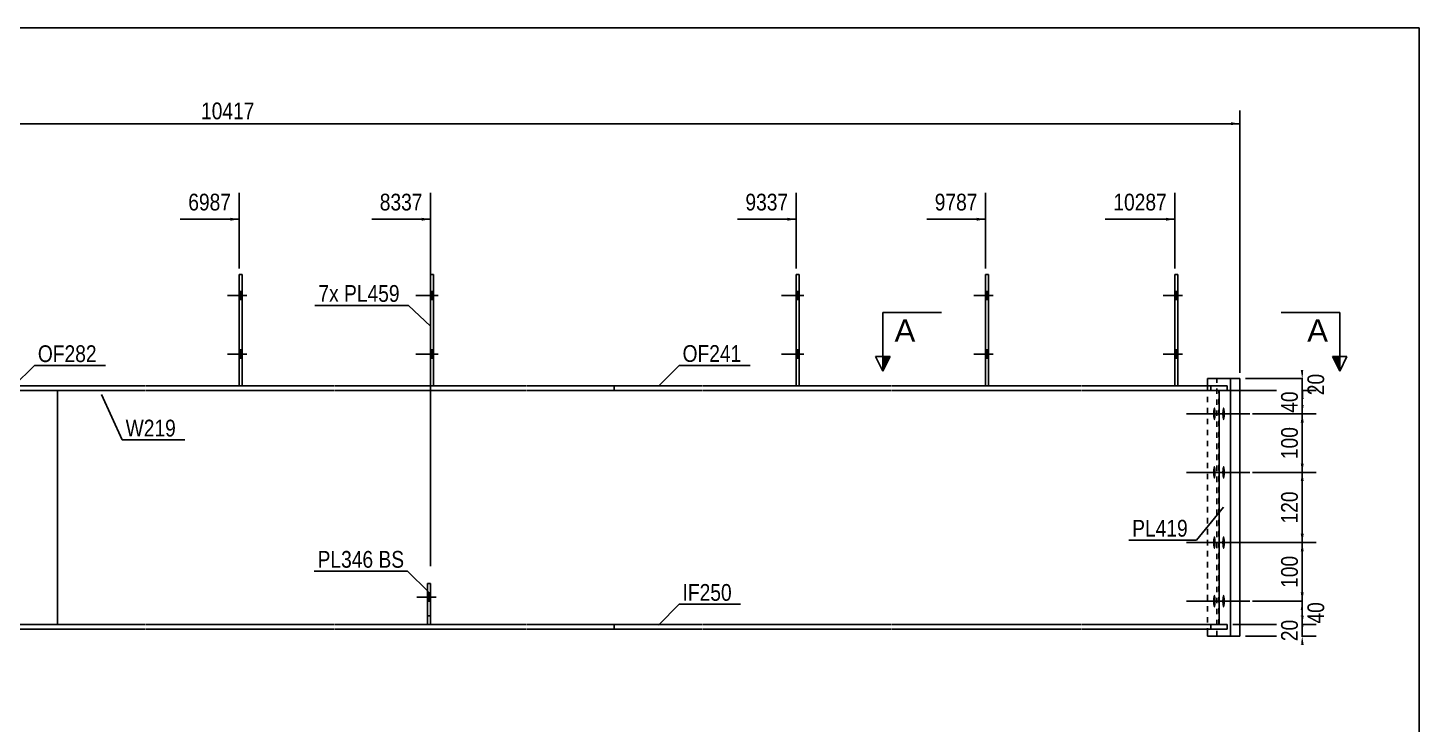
# Model space of a CAD drawing. Header units: millimetres. Extents: x -328 to 75, y -175 to 102.
# Drawn here: x -162.8 to 75, y -17 to 101.9 of the extents above; entities that cross this region are included whole.
import ezdxf

# ---------------------------------------------------------------- set-up
doc = ezdxf.new("R2010")
doc.units = ezdxf.units.MM
doc.linetypes.add('DXK_LINE_DOT1', pattern=[1.8814, 0.9407, -0.9407])
doc.linetypes.add('DXK_LINE_DOT2', pattern=[3.9198, 1.9599, -1.9599])
doc.styles.add('Arial', font='ARIAL.TTF', dxfattribs={"height": 0.2})
doc.styles.add('Arial Narrow', font='ARIALN.TTF', dxfattribs={"height": 0.2})

# ---------------------------------------------------------------- blocks, each defined once
blk = doc.blocks.new('Unknown-627316979-1209')
at = {"color": 5, "linetype": 'Continuous'}
for p, q in [((74.98, 101.91), (-325.02, 101.91)), ((74.98, -175.09), (74.98, 101.91))]:
    blk.add_line(p, q, dxfattribs=at)
blk = doc.blocks.new('Bolt-627316979-1264 - 1261')
at = {"linetype": 'Continuous'}
for points in [[(1.39, 55.5), (1.39, 56.9), (0.89, 56.9), (0.89, 55.5)], [(1.39, 55.5), (1.39, 56.9), (0.89, 56.9), (0.89, 55.5)], [(1.39, 45.5), (1.39, 46.9), (0.89, 46.9), (0.89, 45.5)], [(1.39, 45.5), (1.39, 46.9), (0.89, 46.9), (0.89, 45.5)]]:
    blk.add_hatch(color=3, dxfattribs=at).paths.add_polyline_path(points)
at = {"color": 3, "linetype": 'Continuous'}
for p, q in [((2.19, 56.2), (-1.11, 56.2)), ((2.19, 56.2), (-1.11, 56.2)), ((1.39, 56.9), (0.89, 56.9)), ((1.39, 56.9), (0.89, 56.9)), ((1.39, 55.5), (0.89, 55.5)), ((1.39, 55.5), (0.89, 55.5)), ((2.19, 46.2), (-1.11, 46.2)), ((2.19, 46.2), (-1.11, 46.2)), ((1.39, 46.9), (0.89, 46.9)), ((1.39, 46.9), (0.89, 46.9)), ((1.39, 45.5), (0.89, 45.5)), ((1.39, 45.5), (0.89, 45.5))]:
    blk.add_line(p, q, dxfattribs=at)
blk = doc.blocks.new('Part-627316979-1529 - 1261')
at = {"color": 2, "linetype": 'Continuous'}
for p, q in [((-157.7, 0), (-157.7, 40)), ((40.81, 0), (40.81, 40))]:
    blk.add_line(p, q, dxfattribs=at)
at = {"color": 7, "linetype": 'DXK_LINE_DOT1'}
for p, q in [((-142.7, 40), (-157.7, 40)), ((-110.35, 40), (-142.6, 40)), ((-77.64, 40), (-110.25, 40)), ((-47.54, 40), (-77.54, 40)), ((-15.16, 40), (-47.44, 40)), ((17.19, 40), (-15.06, 40)), ((40.81, 40), (17.29, 40)), ((40.75, 0), (40.75, 40)), ((-157.7, 0), (-142.7, 0)), ((-142.6, 0), (-110.35, 0)), ((-110.25, 0), (-94.45, 0)), ((-93.95, 0), (-77.64, 0)), ((-77.54, 0), (-47.54, 0)), ((-47.44, 0), (-15.16, 0)), ((-15.06, 0), (17.19, 0)), ((17.29, 0), (40.81, 0))]:
    blk.add_line(p, q, dxfattribs=at)
blk = doc.blocks.new('Bolt-627316979-1266 - 1261')
at = {"linetype": 'Continuous'}
for points in [[(-93.44, 55.5), (-93.44, 56.9), (-93.94, 56.9), (-93.94, 55.5)], [(-93.44, 55.5), (-93.44, 56.9), (-93.94, 56.9), (-93.94, 55.5)], [(-93.44, 45.5), (-93.44, 46.9), (-93.94, 46.9), (-93.94, 45.5)], [(-93.44, 45.5), (-93.44, 46.9), (-93.94, 46.9), (-93.94, 45.5)]]:
    blk.add_hatch(color=3, dxfattribs=at).paths.add_polyline_path(points)
at = {"color": 3, "linetype": 'Continuous'}
for p, q in [((-92.64, 56.2), (-96.44, 56.2)), ((-92.64, 56.2), (-96.44, 56.2)), ((-93.44, 56.9), (-93.94, 56.9)), ((-93.44, 56.9), (-93.94, 56.9)), ((-93.44, 55.5), (-93.94, 55.5)), ((-93.44, 55.5), (-93.94, 55.5)), ((-92.64, 46.2), (-96.44, 46.2)), ((-92.64, 46.2), (-96.44, 46.2)), ((-93.44, 46.9), (-93.94, 46.9)), ((-93.44, 46.9), (-93.94, 46.9)), ((-93.44, 45.5), (-93.94, 45.5)), ((-93.44, 45.5), (-93.94, 45.5))]:
    blk.add_line(p, q, dxfattribs=at)
blk = doc.blocks.new('Bolt-627316979-1274 - 1261')
at = {"linetype": 'Continuous'}
for points in [[(40.24, 36), (40.23, 35.77), (40.22, 35.55), (40.19, 35.35), (40.16, 35.18), (40.12, 35.05), (40.07, 34.95), (40.02, 34.91), (39.97, 34.91), (39.92, 34.95), (39.87, 35.05), (39.83, 35.18), (39.79, 35.35), (39.77, 35.55), (39.75, 35.77), (39.75, 36), (39.75, 36.23), (39.77, 36.45), (39.79, 36.65), (39.83, 36.82), (39.87, 36.95), (39.92, 37.05), (39.97, 37.09), (40.02, 37.09), (40.07, 37.05), (40.12, 36.95), (40.16, 36.82), (40.19, 36.65), (40.22, 36.45), (40.23, 36.23)], [(41.81, 36), (41.8, 35.77), (41.79, 35.55), (41.76, 35.35), (41.73, 35.18), (41.69, 35.05), (41.64, 34.95), (41.59, 34.91), (41.54, 34.91), (41.49, 34.95), (41.44, 35.05), (41.4, 35.18), (41.36, 35.35), (41.34, 35.55), (41.32, 35.77), (41.32, 36), (41.32, 36.23), (41.34, 36.45), (41.36, 36.65), (41.4, 36.82), (41.44, 36.95), (41.49, 37.05), (41.54, 37.09), (41.59, 37.09), (41.64, 37.05), (41.69, 36.95), (41.73, 36.82), (41.76, 36.65), (41.79, 36.45), (41.8, 36.23)], [(40.24, 26), (40.23, 25.77), (40.22, 25.55), (40.19, 25.35), (40.16, 25.18), (40.12, 25.05), (40.07, 24.95), (40.02, 24.91), (39.97, 24.91), (39.92, 24.95), (39.87, 25.05), (39.83, 25.18), (39.79, 25.35), (39.77, 25.55), (39.75, 25.77), (39.75, 26), (39.75, 26.23), (39.77, 26.45), (39.79, 26.65), (39.83, 26.82), (39.87, 26.95), (39.92, 27.05), (39.97, 27.09), (40.02, 27.09), (40.07, 27.05), (40.12, 26.95), (40.16, 26.82), (40.19, 26.65), (40.22, 26.45), (40.23, 26.23)], [(41.81, 26), (41.8, 25.77), (41.79, 25.55), (41.76, 25.35), (41.73, 25.18), (41.69, 25.05), (41.64, 24.95), (41.59, 24.91), (41.54, 24.91), (41.49, 24.95), (41.44, 25.05), (41.4, 25.18), (41.36, 25.35), (41.34, 25.55), (41.32, 25.77), (41.32, 26), (41.32, 26.23), (41.34, 26.45), (41.36, 26.65), (41.4, 26.82), (41.44, 26.95), (41.49, 27.05), (41.54, 27.09), (41.59, 27.09), (41.64, 27.05), (41.69, 26.95), (41.73, 26.82), (41.76, 26.65), (41.79, 26.45), (41.8, 26.23)], [(40.24, 14), (40.23, 13.77), (40.22, 13.55), (40.19, 13.35), (40.16, 13.18), (40.12, 13.05), (40.07, 12.95), (40.02, 12.91), (39.97, 12.91), (39.92, 12.95), (39.87, 13.05), (39.83, 13.18), (39.79, 13.35), (39.77, 13.55), (39.75, 13.77), (39.75, 14), (39.75, 14.23), (39.77, 14.45), (39.79, 14.65), (39.83, 14.82), (39.87, 14.95), (39.92, 15.05), (39.97, 15.09), (40.02, 15.09), (40.07, 15.05), (40.12, 14.95), (40.16, 14.82), (40.19, 14.65), (40.22, 14.45), (40.23, 14.23)], [(41.81, 14), (41.8, 13.77), (41.79, 13.55), (41.76, 13.35), (41.73, 13.18), (41.69, 13.05), (41.64, 12.95), (41.59, 12.91), (41.54, 12.91), (41.49, 12.95), (41.44, 13.05), (41.4, 13.18), (41.36, 13.35), (41.34, 13.55), (41.32, 13.77), (41.32, 14), (41.32, 14.23), (41.34, 14.45), (41.36, 14.65), (41.4, 14.82), (41.44, 14.95), (41.49, 15.05), (41.54, 15.09), (41.59, 15.09), (41.64, 15.05), (41.69, 14.95), (41.73, 14.82), (41.76, 14.65), (41.79, 14.45), (41.8, 14.23)], [(40.24, 4), (40.23, 3.77), (40.22, 3.55), (40.19, 3.35), (40.16, 3.18), (40.12, 3.05), (40.07, 2.95), (40.02, 2.91), (39.97, 2.91), (39.92, 2.95), (39.87, 3.05), (39.83, 3.18), (39.79, 3.35), (39.77, 3.55), (39.75, 3.77), (39.75, 4), (39.75, 4.23), (39.77, 4.45), (39.79, 4.65), (39.83, 4.82), (39.87, 4.95), (39.92, 5.05), (39.97, 5.09), (40.02, 5.09), (40.07, 5.05), (40.12, 4.95), (40.16, 4.82), (40.19, 4.65), (40.22, 4.45), (40.23, 4.23)], [(41.81, 4), (41.8, 3.77), (41.79, 3.55), (41.76, 3.35), (41.73, 3.18), (41.69, 3.05), (41.64, 2.95), (41.59, 2.91), (41.54, 2.91), (41.49, 2.95), (41.44, 3.05), (41.4, 3.18), (41.36, 3.35), (41.34, 3.55), (41.32, 3.77), (41.32, 4), (41.32, 4.23), (41.34, 4.45), (41.36, 4.65), (41.4, 4.82), (41.44, 4.95), (41.49, 5.05), (41.54, 5.09), (41.59, 5.09), (41.64, 5.05), (41.69, 4.95), (41.73, 4.82), (41.76, 4.65), (41.79, 4.45), (41.8, 4.23)]]:
    blk.add_hatch(color=3, dxfattribs=at).paths.add_polyline_path(points)
at = {"color": 3, "linetype": 'Continuous'}
for p, q in [((44.48, 36), (35.25, 36)), ((46.05, 36), (36.82, 36)), ((44.48, 26), (35.25, 26)), ((46.05, 26), (36.82, 26)), ((44.48, 14), (35.25, 14)), ((46.05, 14), (36.82, 14)), ((44.48, 4), (35.25, 4)), ((46.05, 4), (36.82, 4))]:
    blk.add_line(p, q, dxfattribs=at)
blk = doc.blocks.new('Part-627316979-1291 - 1261')
at = {"color": 7, "linetype": 'DXK_LINE_DOT1'}
for p, q in [((-299.5, 40), (-284.5, 40)), ((-299.5, 0), (-299.5, 40)), ((-284.4, 40), (-251.8, 40)), ((-251.7, 40), (-219.45, 40)), ((-219.35, 40), (-157.7, 40)), ((-284.5, 0), (-299.5, 0)), ((-251.8, 0), (-284.4, 0)), ((-219.45, 0), (-251.7, 0)), ((-157.7, 0), (-219.35, 0))]:
    blk.add_line(p, q, dxfattribs=at)
at = {"color": 2, "linetype": 'Continuous'}
blk.add_line((-157.7, 40), (-157.7, 0), dxfattribs=at)
blk = doc.blocks.new('Part-627316979-1441 - 1261')
at = {"color": 2, "linetype": 'Continuous'}
for p, q in [((44.32, 42), (38.82, 42)), ((38.82, 42), (38.82, 40.8)), ((42.74, -2), (42.74, 42)), ((44.32, 42), (44.32, -2)), ((38.82, -0.8), (38.82, -2)), ((44.32, -2), (38.82, -2))]:
    blk.add_line(p, q, dxfattribs=at)
at = {"color": 7, "linetype": 'DXK_LINE_DOT1'}
for p, q in [((38.82, 40.8), (38.82, -0.8)), ((40.4, -2), (40.4, 42))]:
    blk.add_line(p, q, dxfattribs=at)
blk = doc.blocks.new('Part-627316979-1313 - 1261')
at = {"color": 2, "linetype": 'Continuous'}
for p, q in [((-94.45, 0), (-94.45, 7)), ((-94.45, 7), (-93.95, 7)), ((-93.95, 7), (-93.95, 0))]:
    blk.add_line(p, q, dxfattribs=at)
at = {"color": 7, "linetype": 'DXK_LINE_DOT1'}
for p, q in [((-94.45, 1.5), (-93.95, 1.5)), ((-93.95, 0), (-94.45, 0))]:
    blk.add_line(p, q, dxfattribs=at)
blk = doc.blocks.new('Part-627316979-1463 - 1261')
at = {"color": 2, "linetype": 'Continuous'}
for p, q in [((-47.54, 0), (-62.54, 0)), ((-62.54, 0), (-62.54, -0.8)), ((-15.16, 0), (-47.44, 0)), ((17.19, 0), (-15.06, 0)), ((42.17, 0), (17.29, 0)), ((42.17, -0.8), (42.17, 0)), ((-47.54, -0.8), (-62.54, -0.8)), ((-15.16, -0.8), (-47.44, -0.8)), ((17.19, -0.8), (-15.06, -0.8)), ((42.17, -0.8), (17.29, -0.8))]:
    blk.add_line(p, q, dxfattribs=at)
at = {"color": 7, "linetype": 'DXK_LINE_DOT1'}
blk.add_line((39.39, -0.8), (39.39, 0), dxfattribs=at)
blk = doc.blocks.new('Part-627316979-1335 - 1261')
at = {"color": 7, "linetype": 'DXK_LINE_DOT1'}
for p, q in [((-94.45, 0), (-94.45, 7)), ((-94.45, 7), (-93.95, 7)), ((-93.95, 7), (-93.95, 0))]:
    blk.add_line(p, q, dxfattribs=at)
blk = doc.blocks.new('Bolt-627316979-3310 - 1261')
at = {"linetype": 'Continuous'}
for points in [[(-30.96, 55.5), (-30.96, 56.9), (-31.46, 56.9), (-31.46, 55.5)], [(-30.96, 55.5), (-30.96, 56.9), (-31.46, 56.9), (-31.46, 55.5)], [(-30.96, 45.5), (-30.96, 46.9), (-31.46, 46.9), (-31.46, 45.5)], [(-30.96, 45.5), (-30.96, 46.9), (-31.46, 46.9), (-31.46, 45.5)]]:
    blk.add_hatch(color=3, dxfattribs=at).paths.add_polyline_path(points)
at = {"color": 3, "linetype": 'Continuous'}
for p, q in [((-30.16, 56.2), (-33.96, 56.2)), ((-30.16, 56.2), (-33.96, 56.2)), ((-30.96, 56.9), (-31.46, 56.9)), ((-30.96, 56.9), (-31.46, 56.9)), ((-30.96, 55.5), (-31.46, 55.5)), ((-30.96, 55.5), (-31.46, 55.5)), ((-30.16, 46.2), (-33.96, 46.2)), ((-30.16, 46.2), (-33.96, 46.2)), ((-30.96, 46.9), (-31.46, 46.9)), ((-30.96, 46.9), (-31.46, 46.9)), ((-30.96, 45.5), (-31.46, 45.5)), ((-30.96, 45.5), (-31.46, 45.5))]:
    blk.add_line(p, q, dxfattribs=at)
blk = doc.blocks.new('Bolt-627316979-1596 - 1261')
at = {"color": 3, "linetype": 'DXK_LINE_DOT2'}
for p, q in [((-93.95, 5.4), (-94.45, 5.4)), ((-93, 4.7), (-96.3, 4.7)), ((-93.95, 4), (-94.45, 4))]:
    blk.add_line(p, q, dxfattribs=at)
blk = doc.blocks.new('Part-627316979-1485 - 1261')
at = {"color": 2, "linetype": 'Continuous'}
for p, q in [((-187.7, -0.8), (-187.7, 0)), ((-187.7, 0), (-142.7, 0)), ((-142.6, 0), (-110.35, 0)), ((-110.25, 0), (-77.64, 0)), ((-77.54, 0), (-62.54, 0)), ((-62.54, 0), (-62.54, -0.8)), ((-142.7, -0.8), (-187.7, -0.8)), ((-110.35, -0.8), (-142.6, -0.8)), ((-77.64, -0.8), (-110.25, -0.8)), ((-62.54, -0.8), (-77.54, -0.8))]:
    blk.add_line(p, q, dxfattribs=at)
blk = doc.blocks.new('Part-627316979-1357 - 1261')
at = {"color": 2, "linetype": 'Continuous'}
for p, q in [((1.39, 59.8), (0.89, 59.8)), ((0.89, 59.8), (0.89, 40.8)), ((1.39, 40.8), (1.39, 59.8))]:
    blk.add_line(p, q, dxfattribs=at)
at = {"color": 7, "linetype": 'DXK_LINE_DOT1'}
blk.add_line((0.89, 40.8), (1.39, 40.8), dxfattribs=at)
blk = doc.blocks.new('Part-627316979-1367 - 1261')
at = {"color": 2, "linetype": 'Continuous'}
for p, q in [((-93.44, 59.8), (-93.94, 59.8)), ((-93.94, 59.8), (-93.94, 40.8)), ((-93.44, 40.8), (-93.44, 59.8))]:
    blk.add_line(p, q, dxfattribs=at)
at = {"color": 7, "linetype": 'DXK_LINE_DOT1'}
blk.add_line((-93.94, 40.8), (-93.44, 40.8), dxfattribs=at)
blk = doc.blocks.new('Part-627316979-1627 - 1261')
at = {"color": 2, "linetype": 'Continuous'}
for p, q in [((-126.15, 59.8), (-126.65, 59.8)), ((-126.65, 59.8), (-126.65, 40.8)), ((-126.15, 40.8), (-126.15, 59.8))]:
    blk.add_line(p, q, dxfattribs=at)
at = {"color": 7, "linetype": 'DXK_LINE_DOT1'}
blk.add_line((-126.65, 40.8), (-126.15, 40.8), dxfattribs=at)
blk = doc.blocks.new('Part-627316979-1551 - 1261')
at = {"color": 2, "linetype": 'Continuous'}
for p, q in [((-47.54, 40.8), (-62.54, 40.8)), ((-62.54, 40.8), (-62.54, 40)), ((-15.16, 40.8), (-47.44, 40.8)), ((17.19, 40.8), (-15.06, 40.8)), ((42.17, 40.8), (17.29, 40.8)), ((42.17, 40), (42.17, 40.8)), ((-47.54, 40), (-62.54, 40)), ((-15.16, 40), (-47.44, 40)), ((17.19, 40), (-15.06, 40)), ((42.17, 40), (17.29, 40))]:
    blk.add_line(p, q, dxfattribs=at)
at = {"color": 7, "linetype": 'DXK_LINE_DOT1'}
blk.add_line((39.39, 40), (39.39, 40.8), dxfattribs=at)
blk = doc.blocks.new('Part-627316979-1573 - 1261')
at = {"color": 2, "linetype": 'Continuous'}
for p, q in [((-187.7, 40.8), (-187.7, 40)), ((-142.7, 40.8), (-187.7, 40.8)), ((-110.35, 40.8), (-142.6, 40.8)), ((-77.64, 40.8), (-110.25, 40.8)), ((-62.54, 40.8), (-77.54, 40.8)), ((-62.54, 40), (-62.54, 40.8)), ((-187.7, 40), (-142.7, 40)), ((-142.6, 40), (-110.35, 40)), ((-110.25, 40), (-77.64, 40)), ((-77.54, 40), (-62.54, 40))]:
    blk.add_line(p, q, dxfattribs=at)
blk = doc.blocks.new('Part-627316979-3307 - 1261')
at = {"color": 2, "linetype": 'Continuous'}
for p, q in [((33.74, 59.8), (33.24, 59.8)), ((33.24, 59.8), (33.24, 40.8)), ((33.74, 40.8), (33.74, 59.8))]:
    blk.add_line(p, q, dxfattribs=at)
at = {"color": 7, "linetype": 'DXK_LINE_DOT1'}
blk.add_line((33.24, 40.8), (33.74, 40.8), dxfattribs=at)
blk = doc.blocks.new('Bolt-627316979-1597 - 1261')
at = {"linetype": 'Continuous'}
blk.add_hatch(color=3, dxfattribs=at).paths.add_polyline_path([(-93.95, 4), (-93.95, 5.4), (-94.45, 5.4), (-94.45, 4)])
at = {"color": 3, "linetype": 'Continuous'}
for p, q in [((-93.95, 5.4), (-94.45, 5.4)), ((-93, 4.7), (-96.3, 4.7)), ((-93.95, 4), (-94.45, 4))]:
    blk.add_line(p, q, dxfattribs=at)
blk = doc.blocks.new('Bolt-627316979-1628 - 1261')
at = {"linetype": 'Continuous'}
for points in [[(-126.15, 55.5), (-126.15, 56.9), (-126.65, 56.9), (-126.65, 55.5)], [(-126.15, 55.5), (-126.15, 56.9), (-126.65, 56.9), (-126.65, 55.5)], [(-126.15, 45.5), (-126.15, 46.9), (-126.65, 46.9), (-126.65, 45.5)], [(-126.15, 45.5), (-126.15, 46.9), (-126.65, 46.9), (-126.65, 45.5)]]:
    blk.add_hatch(color=3, dxfattribs=at).paths.add_polyline_path(points)
at = {"color": 3, "linetype": 'Continuous'}
for p, q in [((-125.35, 56.2), (-128.65, 56.2)), ((-125.35, 56.2), (-128.65, 56.2)), ((-126.15, 56.9), (-126.65, 56.9)), ((-126.15, 56.9), (-126.65, 56.9)), ((-126.15, 55.5), (-126.65, 55.5)), ((-126.15, 55.5), (-126.65, 55.5)), ((-125.35, 46.2), (-128.65, 46.2)), ((-125.35, 46.2), (-128.65, 46.2)), ((-126.15, 46.9), (-126.65, 46.9)), ((-126.15, 46.9), (-126.65, 46.9)), ((-126.15, 45.5), (-126.65, 45.5)), ((-126.15, 45.5), (-126.65, 45.5))]:
    blk.add_line(p, q, dxfattribs=at)
blk = doc.blocks.new('Part-627316979-3308 - 1261')
at = {"color": 2, "linetype": 'Continuous'}
for p, q in [((-30.96, 59.8), (-31.46, 59.8)), ((-31.46, 59.8), (-31.46, 40.8)), ((-30.96, 40.8), (-30.96, 59.8))]:
    blk.add_line(p, q, dxfattribs=at)
at = {"color": 7, "linetype": 'DXK_LINE_DOT1'}
blk.add_line((-31.46, 40.8), (-30.96, 40.8), dxfattribs=at)
blk = doc.blocks.new('Bolt-627316979-3309 - 1261')
at = {"linetype": 'Continuous'}
for points in [[(33.74, 55.5), (33.74, 56.9), (33.24, 56.9), (33.24, 55.5)], [(33.74, 55.5), (33.74, 56.9), (33.24, 56.9), (33.24, 55.5)], [(33.74, 45.5), (33.74, 46.9), (33.24, 46.9), (33.24, 45.5)], [(33.74, 45.5), (33.74, 46.9), (33.24, 46.9), (33.24, 45.5)]]:
    blk.add_hatch(color=3, dxfattribs=at).paths.add_polyline_path(points)
at = {"color": 3, "linetype": 'Continuous'}
for p, q in [((34.54, 56.2), (31.24, 56.2)), ((34.54, 56.2), (31.24, 56.2)), ((33.74, 56.9), (33.24, 56.9)), ((33.74, 56.9), (33.24, 56.9)), ((33.74, 55.5), (33.24, 55.5)), ((33.74, 55.5), (33.24, 55.5)), ((34.54, 46.2), (31.24, 46.2)), ((34.54, 46.2), (31.24, 46.2)), ((33.74, 46.9), (33.24, 46.9)), ((33.74, 46.9), (33.24, 46.9)), ((33.74, 45.5), (33.24, 45.5)), ((33.74, 45.5), (33.24, 45.5))]:
    blk.add_line(p, q, dxfattribs=at)
blk = doc.blocks.new('StraightDimension-627316979-1765 - 1261')
at = {"linetype": 'Continuous'}
blk.add_hatch(color=7, dxfattribs=at).paths.add_polyline_path([(42.82, 85.79), (44.32, 85.54), (42.82, 85.29)])
at = {"color": 7, "linetype": 'Continuous'}
for p, q in [((44.32, 43), (44.32, 87.79)), ((-301.5, 85.54), (44.32, 85.54))]:
    blk.add_line(p, q, dxfattribs=at)
at = {"color": 0}
blk.add_wipeout([(-123.42, 85.69), (-123.42, 89.89), (-133.76, 89.89), (-133.76, 85.69)], dxfattribs=at)
at = {"color": 3, "style": 'Arial Narrow'}
blk.add_text('10417', height=2.863, dxfattribs=at).set_placement((-133.16, 86.29))
blk = doc.blocks.new('StraightDimension-627316979-4760 - 1261')
at = {"linetype": 'Continuous'}
for points in [[(54.75, 24.5), (55, 26), (55.25, 24.5)], [(55.25, 15.5), (55, 14), (54.75, 15.5)]]:
    blk.add_hatch(color=7, dxfattribs=at).paths.add_polyline_path(points)
at = {"color": 7, "linetype": 'Continuous'}
for p, q in [((46.52, 26), (57.4, 26)), ((55, 14), (55, 26)), ((45.48, 14), (57.4, 14))]:
    blk.add_line(p, q, dxfattribs=at)
at = {"color": 0}
blk.add_wipeout([(54.85, 23.34), (50.65, 23.34), (50.65, 16.66), (54.85, 16.66)], dxfattribs=at)
at = {"color": 3, "style": 'Arial Narrow'}
blk.add_text('120', height=2.863, rotation=90.0002, dxfattribs=at).set_placement((54.25, 17.26))
blk = doc.blocks.new('StraightDimension-627316979-4091 - 1261')
at = {"linetype": 'Continuous'}
blk.add_hatch(color=7, dxfattribs=at).paths.add_polyline_path([(31.74, 69.47), (33.24, 69.22), (31.74, 68.97)])
at = {"color": 7, "linetype": 'Continuous'}
for p, q in [((33.24, 60.8), (33.24, 73.72)), ((21.35, 69.22), (33.24, 69.22))]:
    blk.add_line(p, q, dxfattribs=at)
at = {"color": 0}
blk.add_wipeout([(32.47, 70.12), (32.47, 74.32), (22.13, 74.32), (22.13, 70.12)], dxfattribs=at)
at = {"color": 3, "style": 'Arial Narrow'}
blk.add_text('10287', height=2.863, dxfattribs=at).set_placement((22.73, 70.72))
blk = doc.blocks.new('StraightDimension-627316979-4092 - 1261')
at = {"linetype": 'Continuous'}
blk.add_hatch(color=7, dxfattribs=at).paths.add_polyline_path([(-0.61, 69.47), (0.89, 69.22), (-0.61, 68.97)])
at = {"color": 7, "linetype": 'Continuous'}
for p, q in [((0.89, 60.8), (0.89, 73.72)), ((-9.17, 69.22), (0.89, 69.22))]:
    blk.add_line(p, q, dxfattribs=at)
at = {"color": 0}
blk.add_wipeout([(0.12, 70.12), (0.12, 74.32), (-8.39, 74.32), (-8.39, 70.12)], dxfattribs=at)
at = {"color": 3, "style": 'Arial Narrow'}
blk.add_text('9787', height=2.863, dxfattribs=at).set_placement((-7.79, 70.72))
blk = doc.blocks.new('StraightDimension-627316979-4093 - 1261')
at = {"linetype": 'Continuous'}
blk.add_hatch(color=7, dxfattribs=at).paths.add_polyline_path([(-32.96, 69.47), (-31.46, 69.22), (-32.96, 68.97)])
at = {"color": 7, "linetype": 'Continuous'}
for p, q in [((-31.46, 60.8), (-31.46, 73.72)), ((-41.52, 69.22), (-31.46, 69.22))]:
    blk.add_line(p, q, dxfattribs=at)
at = {"color": 0}
blk.add_wipeout([(-32.23, 70.12), (-32.23, 74.32), (-40.74, 74.32), (-40.74, 70.12)], dxfattribs=at)
at = {"color": 3, "style": 'Arial Narrow'}
blk.add_text('9337', height=2.863, dxfattribs=at).set_placement((-40.14, 70.72))
blk = doc.blocks.new('StraightDimension-627316979-4094 - 1261')
at = {"linetype": 'Continuous'}
blk.add_hatch(color=7, dxfattribs=at).paths.add_polyline_path([(-95.44, 69.47), (-93.94, 69.22), (-95.44, 68.97)])
at = {"color": 7, "linetype": 'Continuous'}
for p, q in [((-93.94, 10), (-93.94, 73.72)), ((-104, 69.22), (-93.94, 69.22))]:
    blk.add_line(p, q, dxfattribs=at)
at = {"color": 0}
blk.add_wipeout([(-94.71, 70.12), (-94.71, 74.32), (-103.22, 74.32), (-103.22, 70.12)], dxfattribs=at)
at = {"color": 3, "style": 'Arial Narrow'}
blk.add_text('8337', height=2.863, dxfattribs=at).set_placement((-102.62, 70.72))
blk = doc.blocks.new('StraightDimension-627316979-4095 - 1261')
at = {"linetype": 'Continuous'}
blk.add_hatch(color=7, dxfattribs=at).paths.add_polyline_path([(-128.15, 69.47), (-126.65, 69.22), (-128.15, 68.97)])
at = {"color": 7, "linetype": 'Continuous'}
for p, q in [((-126.65, 60.8), (-126.65, 73.72)), ((-136.71, 69.22), (-126.65, 69.22))]:
    blk.add_line(p, q, dxfattribs=at)
at = {"color": 0}
blk.add_wipeout([(-127.43, 70.12), (-127.43, 74.32), (-135.94, 74.32), (-135.94, 70.12)], dxfattribs=at)
at = {"color": 3, "style": 'Arial Narrow'}
blk.add_text('6987', height=2.863, dxfattribs=at).set_placement((-135.34, 70.72))
blk = doc.blocks.new('StraightDimension-627316979-4757 - 1261')
at = {"linetype": 'Continuous'}
for points in [[(55.25, 43.5), (55, 42), (54.75, 43.5)], [(54.75, 38.5), (55, 40), (55.25, 38.5)]]:
    blk.add_hatch(color=7, dxfattribs=at).paths.add_polyline_path(points)
at = {"color": 7, "linetype": 'Continuous'}
for p, q in [((45.32, 42), (57.25, 42)), ((55, 40), (55, 42)), ((41.78, 40), (57.25, 40))]:
    blk.add_line(p, q, dxfattribs=at)
at = {"color": 0}
blk.add_wipeout([(59.35, 43.43), (55.15, 43.43), (55.15, 38.57), (59.35, 38.57)], dxfattribs=at)
at = {"color": 3, "style": 'Arial Narrow'}
blk.add_text('20', height=2.863, rotation=90.0002, dxfattribs=at).set_placement((58.75, 39.17))
blk = doc.blocks.new('StraightDimension-627316979-4758 - 1261')
at = {"linetype": 'Continuous'}
for points in [[(54.75, 38.5), (55, 40), (55.25, 38.5)], [(55.25, 37.5), (55, 36), (54.75, 37.5)]]:
    blk.add_hatch(color=7, dxfattribs=at).paths.add_polyline_path(points)
at = {"color": 7, "linetype": 'Continuous'}
for p, q in [((41.78, 40), (57.4, 40)), ((55, 36), (55, 40)), ((46.52, 36), (57.4, 36))]:
    blk.add_line(p, q, dxfattribs=at)
at = {"color": 0}
blk.add_wipeout([(54.85, 40.43), (50.65, 40.43), (50.65, 35.57), (54.85, 35.57)], dxfattribs=at)
at = {"color": 3, "style": 'Arial Narrow'}
blk.add_text('40', height=2.863, rotation=90.0002, dxfattribs=at).set_placement((54.25, 36.17))
blk = doc.blocks.new('StraightDimension-627316979-4759 - 1261')
at = {"linetype": 'Continuous'}
for points in [[(54.75, 34.5), (55, 36), (55.25, 34.5)], [(55.25, 27.5), (55, 26), (54.75, 27.5)]]:
    blk.add_hatch(color=7, dxfattribs=at).paths.add_polyline_path(points)
at = {"color": 7, "linetype": 'Continuous'}
for p, q in [((46.52, 36), (57.4, 36)), ((55, 26), (55, 36)), ((46.52, 26), (57.4, 26))]:
    blk.add_line(p, q, dxfattribs=at)
at = {"color": 0}
blk.add_wipeout([(54.85, 34.34), (50.65, 34.34), (50.65, 27.66), (54.85, 27.66)], dxfattribs=at)
at = {"color": 3, "style": 'Arial Narrow'}
blk.add_text('100', height=2.863, rotation=90.0002, dxfattribs=at).set_placement((54.25, 28.26))
blk = doc.blocks.new('StraightDimension-627316979-4761 - 1261')
at = {"linetype": 'Continuous'}
for points in [[(54.75, 12.5), (55, 14), (55.25, 12.5)], [(55.25, 5.5), (55, 4), (54.75, 5.5)]]:
    blk.add_hatch(color=7, dxfattribs=at).paths.add_polyline_path(points)
at = {"color": 7, "linetype": 'Continuous'}
for p, q in [((45.48, 14), (57.4, 14)), ((55, 4), (55, 14)), ((46.52, 4), (57.4, 4))]:
    blk.add_line(p, q, dxfattribs=at)
at = {"color": 0}
blk.add_wipeout([(54.85, 12.34), (50.65, 12.34), (50.65, 5.66), (54.85, 5.66)], dxfattribs=at)
at = {"color": 3, "style": 'Arial Narrow'}
blk.add_text('100', height=2.863, rotation=90.0002, dxfattribs=at).set_placement((54.25, 6.26))
blk = doc.blocks.new('StraightDimension-627316979-4762 - 1261')
at = {"linetype": 'Continuous'}
for points in [[(54.75, 2.5), (55, 4), (55.25, 2.5)], [(55.25, 1.5), (55, 0), (54.75, 1.5)]]:
    blk.add_hatch(color=7, dxfattribs=at).paths.add_polyline_path(points)
at = {"color": 7, "linetype": 'Continuous'}
for p, q in [((46.52, 4), (57.25, 4)), ((55, 0), (55, 4)), ((43.17, 0), (57.25, 0))]:
    blk.add_line(p, q, dxfattribs=at)
at = {"color": 0}
blk.add_wipeout([(59.35, 4.43), (55.15, 4.43), (55.15, -0.43), (59.35, -0.43)], dxfattribs=at)
at = {"color": 3, "style": 'Arial Narrow'}
blk.add_text('40', height=2.863, rotation=90.0002, dxfattribs=at).set_placement((58.75, 0.17))
blk = doc.blocks.new('StraightDimension-627316979-4763 - 1261')
at = {"linetype": 'Continuous'}
for points in [[(55.25, 1.5), (55, 0), (54.75, 1.5)], [(54.75, -3.5), (55, -2), (55.25, -3.5)]]:
    blk.add_hatch(color=7, dxfattribs=at).paths.add_polyline_path(points)
at = {"color": 7, "linetype": 'Continuous'}
for p, q in [((43.17, 0), (57.4, 0)), ((55, -2), (55, 0)), ((45.32, -2), (57.4, -2))]:
    blk.add_line(p, q, dxfattribs=at)
at = {"color": 0}
blk.add_wipeout([(54.85, 1.43), (50.65, 1.43), (50.65, -3.43), (54.85, -3.43)], dxfattribs=at)
at = {"color": 3, "style": 'Arial Narrow'}
blk.add_text('20', height=2.863, rotation=90.0002, dxfattribs=at).set_placement((54.25, -2.83))
blk = doc.blocks.new('Mark-627316979-1459 - 1261')
at = {"color": 0}
blk.add_wipeout([(-42.47, 4.06), (-42.47, 7.06), (-50.88, 7.06), (-50.88, 4.06)], dxfattribs=at)
blk.add_wipeout([(-42.47, 4.06), (-42.47, 7.06), (-50.88, 7.06), (-50.88, 4.06)], dxfattribs=at)
at = {"color": 7, "linetype": 'Continuous'}
for p, q in [((-55.01, -0.08), (-51.48, 3.46)), ((-51.48, 3.46), (-40.97, 3.46))]:
    blk.add_line(p, q, dxfattribs=at)
at = {"color": 3, "style": 'Arial Narrow'}
blk.add_text('IF250', height=2.863, dxfattribs=at).set_placement((-50.88, 4.06))
blk = doc.blocks.new('SectionMark-627316979-1785 - 1261')
at = {"linetype": 'Continuous'}
for points in [[(-16.66, 45.8), (-15.41, 45.8), (-16.66, 43.3)], [(60.15, 45.8), (61.4, 45.8), (61.4, 43.3)]]:
    blk.add_hatch(color=30, dxfattribs=at).paths.add_polyline_path(points)
at = {"color": 30, "linetype": 'Continuous'}
for p, q in [((-16.66, 53.3), (-16.66, 43.3)), ((61.4, 53.3), (61.4, 43.3)), ((-16.66, 43.3), (-17.91, 45.8)), ((-15.41, 45.8), (-17.91, 45.8)), ((-16.66, 43.3), (-15.41, 45.8)), ((60.15, 45.8), (62.65, 45.8)), ((61.4, 43.3), (60.15, 45.8)), ((62.65, 45.8), (61.4, 43.3))]:
    blk.add_line(p, q, dxfattribs=at)
at = {"color": 0, "linetype": 'Continuous'}
for points in [[(-11.1, 48.3), (-11.1, 52.3), (-14.66, 52.3), (-14.66, 48.3)], [(59.4, 48.3), (59.4, 52.3), (55.85, 52.3), (55.85, 48.3)]]:
    blk.add_wipeout(points, dxfattribs=at)
at = {"color": 30, "linetype": 'Continuous'}
for p, q in [((-16.66, 53.3), (-6.66, 53.3)), ((61.4, 53.3), (51.4, 53.3))]:
    blk.add_line(p, q, dxfattribs=at)
at = {"color": 96, "linetype": 'Continuous', "style": 'Arial'}
for p in [(-14.66, 48.3), (55.85, 48.3)]:
    blk.add_text('A', height=3.82, dxfattribs=at).set_placement(p)
blk = doc.blocks.new('Mark-627316979-1525 - 1261')
at = {"color": 0}
blk.add_wipeout([(-137.45, 32.13), (-137.45, 35.13), (-146.04, 35.13), (-146.04, 32.13)], dxfattribs=at)
blk.add_wipeout([(-137.45, 32.13), (-137.45, 35.13), (-146.04, 35.13), (-146.04, 32.13)], dxfattribs=at)
at = {"color": 7, "linetype": 'Continuous'}
for p, q in [((-150.18, 39.27), (-146.64, 31.53)), ((-146.64, 31.53), (-135.95, 31.53))]:
    blk.add_line(p, q, dxfattribs=at)
at = {"color": 3, "style": 'Arial Narrow'}
blk.add_text('W219', height=2.863, dxfattribs=at).set_placement((-146.04, 32.13))
blk = doc.blocks.new('Mark-627316979-1437 - 1261')
at = {"color": 7, "linetype": 'Continuous'}
blk.add_line((41.54, 20.05), (36.95, 14.42), dxfattribs=at)
at = {"color": 0}
blk.add_wipeout([(35.45, 15.02), (35.45, 18.02), (25.95, 18.02), (25.95, 15.02)], dxfattribs=at)
blk.add_wipeout([(35.45, 15.02), (35.45, 18.02), (25.95, 18.02), (25.95, 15.02)], dxfattribs=at)
at = {"color": 7, "linetype": 'Continuous'}
blk.add_line((25.35, 14.42), (36.95, 14.42), dxfattribs=at)
at = {"color": 3, "style": 'Arial Narrow'}
blk.add_text('PL419', height=2.863, dxfattribs=at).set_placement((25.95, 15.02))
blk = doc.blocks.new('Mark-627316979-1547 - 1261')
at = {"color": 0}
blk.add_wipeout([(-40.83, 44.86), (-40.83, 47.86), (-50.88, 47.86), (-50.88, 44.86)], dxfattribs=at)
blk.add_wipeout([(-40.83, 44.86), (-40.83, 47.86), (-50.88, 47.86), (-50.88, 44.86)], dxfattribs=at)
at = {"color": 7, "linetype": 'Continuous'}
for p, q in [((-55.01, 40.72), (-51.48, 44.26)), ((-51.48, 44.26), (-39.33, 44.26))]:
    blk.add_line(p, q, dxfattribs=at)
at = {"color": 3, "style": 'Arial Narrow'}
blk.add_text('OF241', height=2.863, dxfattribs=at).set_placement((-50.88, 44.86))
blk = doc.blocks.new('Mark-627316979-1569 - 1261')
at = {"color": 0}
blk.add_wipeout([(-150.99, 44.83), (-150.99, 47.83), (-161.04, 47.83), (-161.04, 44.83)], dxfattribs=at)
blk.add_wipeout([(-150.99, 44.83), (-150.99, 47.83), (-161.04, 47.83), (-161.04, 44.83)], dxfattribs=at)
at = {"color": 7, "linetype": 'Continuous'}
for p, q in [((-165.18, 40.7), (-161.64, 44.23)), ((-161.64, 44.23), (-149.49, 44.23))]:
    blk.add_line(p, q, dxfattribs=at)
at = {"color": 3, "style": 'Arial Narrow'}
blk.add_text('OF282', height=2.863, dxfattribs=at).set_placement((-161.04, 44.83))
blk = doc.blocks.new('MarkSet-627316979-1816 - 1261')
at = {"color": 0}
blk.add_wipeout([(-103.74, 9.71), (-103.74, 12.71), (-113.24, 12.71), (-113.24, 9.71)], dxfattribs=at)
blk.add_wipeout([(-103.74, 9.71), (-103.74, 12.71), (-113.24, 12.71), (-113.24, 9.71)], dxfattribs=at)
blk.add_wipeout([(-98.46, 9.71), (-98.46, 12.71), (-102.84, 12.71), (-102.84, 9.71)], dxfattribs=at)
blk.add_wipeout([(-98.46, 9.71), (-98.46, 12.71), (-102.84, 12.71), (-102.84, 9.71)], dxfattribs=at)
at = {"color": 7, "linetype": 'Continuous'}
for p in [(-113.84, 9.11), (-94.32, 5.57)]:
    blk.add_line(p, (-97.86, 9.11), dxfattribs=at)
at = {"color": 3, "style": 'Arial Narrow'}
for s, p in [('PL346', (-113.24, 9.71)), ('BS', (-102.84, 9.71))]:
    blk.add_text(s, height=2.863, dxfattribs=at).set_placement(p)
blk = doc.blocks.new('MarkSet-627316979-4605 - 1261')
at = {"color": 7, "linetype": 'Continuous'}
blk.add_line((-93.94, 50.99), (-97.72, 54.52), dxfattribs=at)
at = {"color": 0}
blk.add_wipeout([(-109.62, 55.12), (-109.62, 58.12), (-113.1, 58.12), (-113.1, 55.12)], dxfattribs=at)
blk.add_wipeout([(-109.62, 55.12), (-109.62, 58.12), (-113.1, 58.12), (-113.1, 55.12)], dxfattribs=at)
blk.add_wipeout([(-99.22, 55.12), (-99.22, 58.12), (-108.72, 58.12), (-108.72, 55.12)], dxfattribs=at)
blk.add_wipeout([(-99.22, 55.12), (-99.22, 58.12), (-108.72, 58.12), (-108.72, 55.12)], dxfattribs=at)
at = {"color": 7, "linetype": 'Continuous'}
blk.add_line((-113.7, 54.52), (-97.72, 54.52), dxfattribs=at)
at = {"color": 3, "style": 'Arial Narrow'}
for s, p in [('7x', (-113.1, 55.12)), ('PL459', (-108.72, 55.12))]:
    blk.add_text(s, height=2.863, dxfattribs=at).set_placement(p)

msp = doc.modelspace()

# ---------------------------------------------------------------- block references
for name in ['Unknown-627316979-1209', 'Part-627316979-1627 - 1261', 'Part-627316979-1367 - 1261', 'Part-627316979-3308 - 1261', 'Part-627316979-1357 - 1261', 'Part-627316979-3307 - 1261', 'Bolt-627316979-1628 - 1261', 'Bolt-627316979-1266 - 1261', 'Bolt-627316979-3310 - 1261', 'Bolt-627316979-1264 - 1261', 'Bolt-627316979-3309 - 1261', 'Part-627316979-1573 - 1261', 'Part-627316979-1551 - 1261', 'Part-627316979-1441 - 1261', 'Part-627316979-1291 - 1261', 'Part-627316979-1529 - 1261', 'Bolt-627316979-1274 - 1261', 'Bolt-627316979-1596 - 1261', 'Bolt-627316979-1597 - 1261', 'Part-627316979-1313 - 1261', 'Part-627316979-1335 - 1261', 'Part-627316979-1485 - 1261', 'Part-627316979-1463 - 1261']:
    msp.add_blockref(name, (0, 0))

# ---------------------------------------------------------------- next in the draw order: block references
for name in ['StraightDimension-627316979-1765 - 1261', 'Mark-627316979-1525 - 1261', 'StraightDimension-627316979-4760 - 1261', 'Mark-627316979-1437 - 1261', 'Mark-627316979-1459 - 1261']:
    msp.add_blockref(name, (0, 0))

# ---------------------------------------------------------------- next in the draw order: block references
for name in ['StraightDimension-627316979-4095 - 1261', 'StraightDimension-627316979-4094 - 1261', 'StraightDimension-627316979-4093 - 1261', 'StraightDimension-627316979-4092 - 1261', 'StraightDimension-627316979-4091 - 1261', 'Mark-627316979-1569 - 1261', 'Mark-627316979-1547 - 1261', 'StraightDimension-627316979-4757 - 1261', 'StraightDimension-627316979-4761 - 1261']:
    msp.add_blockref(name, (0, 0))

# ---------------------------------------------------------------- next in the draw order: block references
for name in ['MarkSet-627316979-4605 - 1261', 'SectionMark-627316979-1785 - 1261', 'StraightDimension-627316979-4758 - 1261', 'MarkSet-627316979-1816 - 1261', 'StraightDimension-627316979-4762 - 1261']:
    msp.add_blockref(name, (0, 0))

# ---------------------------------------------------------------- next in the draw order: block references
for name in ['StraightDimension-627316979-4759 - 1261', 'StraightDimension-627316979-4763 - 1261']:
    msp.add_blockref(name, (0, 0))

doc.saveas('drawing.dxf')
